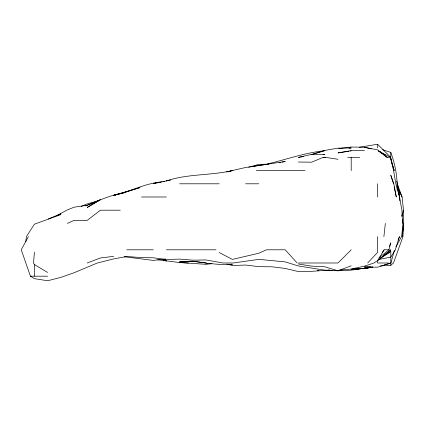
<?xml version="1.0" encoding="UTF-8"?>
<svg xmlns="http://www.w3.org/2000/svg" width="425" height="425" viewBox="0 0 425 425"><rect width="100%" height="100%" fill="white"/><g stroke="black" fill="none" stroke-linecap="round" stroke-linejoin="round"><path stroke-width="0.64" d="M397.178 190.395C397.603 177.464 395.287 164.533 390.803 152.416L382.633 149.706M403.213 224.713L402.985 236.592L393.497 262.99L390.803 265.29L380.242 265.933M402.597 233.293L402.385 236.592L403.75 223.391L403.187 210.194M402.688 231.97L402.858 229.33M34.425 252.216L33.517 262.99L34.425 264.573L47.621 272.441M383.887 236.592L385.363 223.391M25.766 241.623L26.414 236.592L34.425 224.177L60.823 214.62M401.864 215.852L402.448 213.334M401.88 216.479L403.5 210.194L402.108 196.993L397.97 187.993L402.055 196.993L397.274 183.797M390.973 262.99L394.288 250.421M379.084 257.816L388.944 249.794L390.803 242.813L389.454 246.303M398.044 240.194L399.447 236.592L395.34 249.794L390.803 257.072L378.229 259.632M28.401 236.592L21.25 249.794L30.435 276.192L34.425 278.667L47.621 280.744L60.823 277.408L74.019 272.77L97.373 262.99L113.618 258.921L126.82 256.509L140.016 257.497L153.218 257.8L166.414 259.462L179.616 259.101L192.817 260.169L206.013 259.962L223.024 262.99L233.277 262.99L258.809 259.356L285.207 261.89L298.408 265.976L324.806 270.135L338.002 270.789L351.204 265.822M395.898 246.92L401.598 236.592L403.049 223.391L402.3 219.624M388.944 249.794L384.136 249.794L377.602 260.578L374.043 262.99L364.406 266.146L351.204 269.052L338.667 270.226M382.319 252.354L384.136 249.794M367.699 262.99L377.602 252.36L377.602 236.592M351.204 249.794L338.002 262.99L298.408 262.99M377.602 260.854L390.803 249.794L383.695 255.43M378.702 259.537L390.803 251.483L390.803 265.29M380.354 258.039L381.453 257.348M383.106 256.312L390.803 251.483M56.807 215.703L66.757 210.194L74.019 207.225L87.221 205.259L95.019 202.236M56.807 215.794L60.823 213.796L48.222 218.987M67.378 223.391L74.019 220.405L87.221 220.352L100.422 210.194L120.259 210.194M81.223 206.417L87.221 203.883L98.536 200.674M338.002 159.301L324.806 157.234L323.101 157.399L311.61 162.196L298.408 162.037M96.22 201.769L98.021 201.073M87.221 262.99L100.422 257.964L113.618 256.381M85.335 205.859L87.221 205.259C99.407 200 111.791 194.847 124.934 192.546M390.803 263.022L377.602 267.192L364.406 267.017L370.345 266.703M324.179 150.838L311.61 154.541L324.806 150.45L338.002 148.144L351.204 148.017L349.228 148.107M248.752 167.285L258.809 164.342L268.712 164.178M226.546 171.902L245.613 167.487L285.207 161.5L282.067 162.122M227.386 171.838L232.411 170.595C210.63 175.637 187.792 173.687 166.414 180.885L170.186 180.227M365.659 268.016L351.204 270.146L338.002 270.767L334.045 270.497M124.934 192.578L113.618 195.293L126.82 191.797L140.016 187.579L113.618 195.442C130.013 191.808 145.074 183.18 162.015 181.863M384.519 264.748L390.803 263.319M253.783 166.441L258.809 165.357L263.431 164.921M266.353 164.278C285.611 159.688 304.358 152.883 324.179 150.758M279.554 162.621L280.808 162.371M372.576 267.091L364.406 268.712L360.442 268.685L364.406 268.318L351.204 269.285L364.406 268.387L372.576 267.107L364.406 268.584L360.442 268.441M371.317 267.091L364.406 268.382L357.808 268.972L359.125 268.818M160.129 182.33L153.218 183.558L170.186 180.147M303.434 156.543L298.408 157.399L311.61 154.349L324.806 154.418L323.489 154.493M390.803 152.416L390.803 157.399L377.602 144.256L359.375 147.247M348.691 151.252L338.002 152.904L351.204 150.663L364.406 150.647M349.95 151.056L351.204 150.859M163.274 181.677L164.528 181.496M338.635 148.527L351.204 147.034L364.406 147.231L377.602 149.876L387.164 157.399L390.458 157.399L378.723 151.04L381.496 152.756M317.549 270.667L318.867 270.518M165.755 259.032L153.218 260.387L124.18 256.732M211.868 263.691L206.013 264.318L179.616 262.538L157.617 259.76M317.549 270.629L318.867 270.491M329.428 270.082L311.61 271.331L298.408 271.58L285.207 268.43L272.011 266.799L258.809 266.661L245.613 265.035L232.411 265.54L226.961 264.106M369.686 267.219L371.004 267.128M339.325 148.543L341.966 148.426M207.315 263.181L206.013 263.202L219.21 264.398L232.411 264.334L231.12 264.153M323.101 157.399L325.624 157.399M347.751 157.399L359.688 157.399M256.36 170.595L305.007 170.595M179.616 183.797L219.21 183.797M245.613 183.797L258.809 183.797M141.562 196.993L166.414 196.993M126.82 249.794L153.218 249.794M166.414 249.794L215.974 249.794M378.048 262.99L388.445 262.99M30.435 276.192L47.621 276.192M179.616 262.528L188.408 262.99M328.105 270.082L332.727 270.406M298.408 264.01L311.61 266.119L324.806 266.794L338.002 270.789M364.406 147.231L371.317 148.909M163.901 260.366L166.414 260.982L163.901 260.334M219.21 252.556L232.411 259.409L258.809 253.226L266.496 249.794L285.207 249.794L297.128 262.99M382.606 153.42L385.385 155.077M389.746 156.65L390.803 157.399M378.664 151.21L379.727 151.985M380.789 152.756L381.852 153.531M382.914 154.302L387.164 157.399M391.207 161.256L394.241 170.595L390.803 158.429L391.462 162.27M393.502 183.797L390.803 175.27L393.826 183.797L396.307 196.993L394.172 186.936M396.743 181.284L397.46 183.797L399.537 196.993L399.436 198.316L399.537 196.993L397.178 183.797L399.67 196.993L399.851 200.956M390.803 158.429L393.571 170.595L395.834 183.797L399.468 196.993L401.922 210.194L402.533 223.391M377.602 144.256L377.602 147.873M377.602 183.797L377.602 196.993M377.602 261.423L377.602 262.99M351.204 157.399L351.204 170.595M34.425 264.573L34.425 276.192M100.422 199.654L87.221 207.442L100.422 199.681M192.817 261.253L179.616 261.449L192.817 261.263L206.013 262.99L192.817 261.253"/></g></svg>
